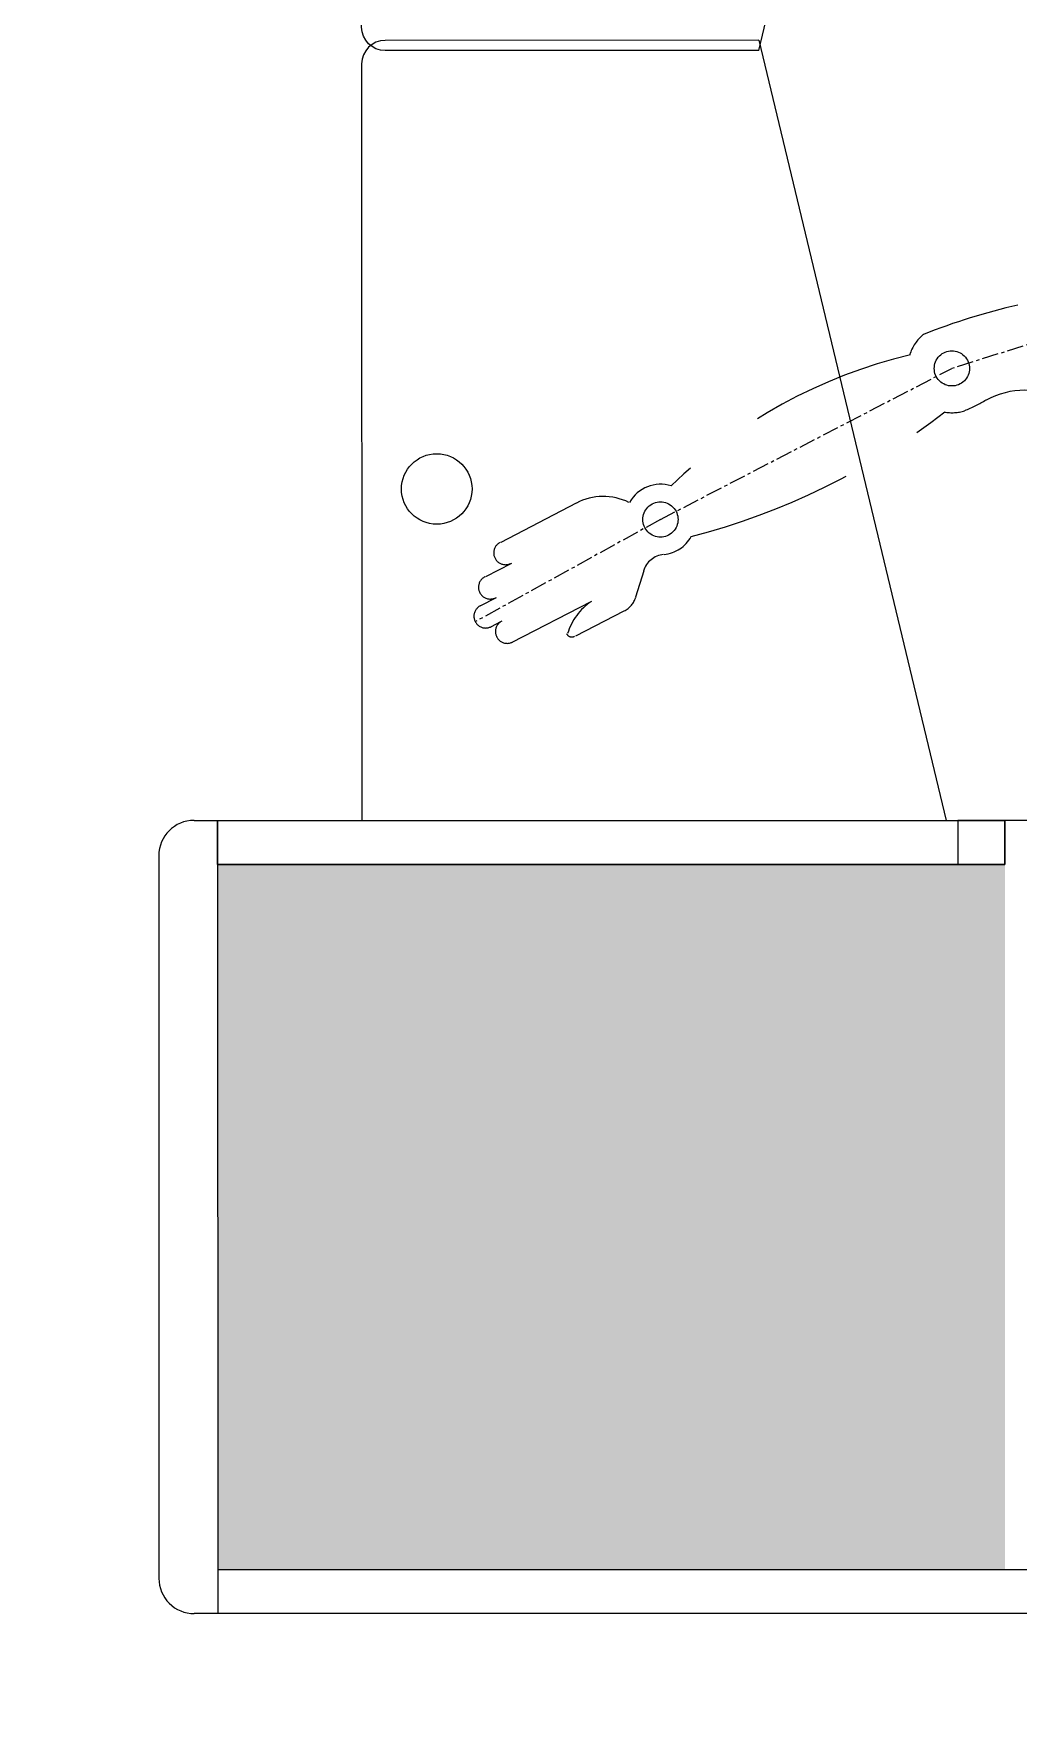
# Model space of a CAD drawing. Header units: centimetres. Extents: x 370416 to 395283, y 44791 to 69658.
# Drawn here: x 380561.3 to 380636.4, y 56752.6 to 56881.2 of the extents above; entities that cross this region are included whole.
import ezdxf

# ---------------------------------------------------------------- set-up
doc = ezdxf.new("R2010")
doc.units = ezdxf.units.CM
doc.linetypes.add('CENTER', pattern=[2, 1.25, -0.25, 0.25, -0.25])
doc.linetypes.add('DASHED', pattern=[19.05, 12.7, -6.35])
doc.layers.add('AR-FURNITURE', color=251, linetype='Continuous')
doc.layers.add('dimension', color=7, linetype='Continuous')

# ---------------------------------------------------------------- blocks, each defined once
blk = doc.blocks.new('billing')
at = {"layer": 'AR-FURNITURE', "lineweight": 15, "true_color": 0xafd9aa}
h = blk.add_hatch(color=9, dxfattribs=at)
h.dxf.hatch_style = 1
h.set_gradient(color1=(87, 87, 87), color2=(173, 173, 173), tint=1)
h.paths.add_polyline_path([(38751.17, 15225.27), (38804.94, 15225.27), (38804.94, 15285.32), (38751.17, 15285.32)])
at = {"layer": 'AR-FURNITURE', "color": 9, "lineweight": 15, "true_color": 0xafd9aa}
for p, q in [((38805.62, 15289.8), (38750.5, 15289.8)), ((38747.81, 15112.06), (38747.81, 15287.11)), ((38808.3, 15287.11), (38808.3, 15225.27)), ((38808.3, 15285.32), (38747.81, 15285.32)), ((38751.17, 15285.32), (38751.16, 15112.85)), ((38804.95, 15285.32), (38804.94, 15225.27)), ((38804.94, 15225.27), (38804.95, 15285.32)), ((38804.95, 15285.32), (38808.3, 15285.32)), ((38866, 15274.32), (38808.3, 15274.32)), ((38867.79, 15244.03), (38867.79, 15272.53)), ((38867.79, 15244.03), (38808.3, 15229.75)), ((38808.3, 15228.85), (38804.94, 15228.85)), ((38804.94, 15228.85), (38804.94, 15225.27)), ((38808.3, 15225.27), (38808.3, 15228.85)), ((38808.3, 15225.27), (38804.94, 15225.27)), ((38804.94, 15225.27), (38808.3, 15225.27)), ((38808.3, 15139.37), (38808.3, 15225.27))]:
    blk.add_line(p, q, dxfattribs=at)
at = {"layer": 'AR-FURNITURE', "color": 8, "linetype": 'CENTER', "lineweight": 15}
for p, q in [((38831.25, 15251.54), (38823.44, 15265.69)), ((38831.25, 15251.54), (38823.44, 15265.69)), ((38831.25, 15251.54), (38842.77, 15229.31)), ((38831.25, 15251.54), (38842.77, 15229.31)), ((38846.25, 15218.16), (38842.77, 15229.31)), ((38846.25, 15218.16), (38842.77, 15229.31))]:
    blk.add_line(p, q, dxfattribs=at)
at = {"layer": 'AR-FURNITURE', "color": 8, "linetype": 'DASHED', "lineweight": 15}
for p, q in [((38825.27, 15264.08), (38824.65, 15265.31)), ((38825.27, 15264.08), (38824.65, 15265.31)), ((38823.47, 15263.68), (38823.05, 15264.51)), ((38823.47, 15263.68), (38823.05, 15264.51)), ((38827.89, 15262.91), (38826.87, 15264.88)), ((38827.89, 15262.91), (38826.87, 15264.88)), ((38832.49, 15257.96), (38829.49, 15263.72)), ((38832.49, 15257.96), (38829.49, 15263.72)), ((38824.98, 15256.86), (38821.88, 15262.87)), ((38824.98, 15256.86), (38821.88, 15262.87)), ((38824.27, 15254.32), (38822.35, 15258.03)), ((38824.27, 15254.32), (38822.35, 15258.03)), ((38827.34, 15252.8), (38825.32, 15253.45)), ((38827.34, 15252.8), (38825.32, 15253.45))]:
    blk.add_line(p, q, dxfattribs=at)
at = {"layer": 'AR-FURNITURE', "color": 9, "lineweight": 15, "true_color": 0xafd9aa}
blk.add_circle((38833.58, 15268.6), 2.69, dxfattribs=at)
for centre, radius, start, end in [((38750.5, 15287.11), 2.69, 89.9986, 179.9986), ((38805.62, 15287.11), 2.69, 359.9986, 89.9986), ((38866, 15272.53), 1.79, 359.9986, 89.9986)]:
    blk.add_arc(centre, radius, start, end, dxfattribs=at)
at = {"layer": 'AR-FURNITURE', "color": 8, "linetype": 'DASHED', "lineweight": 15}
for centre, major_axis, start_param, end_param in [((38823.87, 15264.87), (0.633, 0.633), 5.975275, 9.116868), ((38823.87, 15264.87), (0.633, 0.633), 5.975275, 9.116868), ((38826.08, 15264.52), (-0.633, 0.633), 4.404479, 7.546072), ((38826.08, 15264.52), (-0.633, 0.633), 4.404479, 7.546072), ((38822.7, 15263.23), (-0.633, 0.633), 4.404479, 7.546072), ((38822.7, 15263.23), (-0.633, 0.633), 4.404479, 7.546072), ((38828.7, 15263.36), (-0.633, 0.633), 4.404479, 7.546072), ((38828.7, 15263.36), (-0.633, 0.633), 4.404479, 7.546072), ((38822.74, 15258.3), (0.317, 0.317), 1.262886, 2.833683), ((38822.74, 15258.3), (0.317, 0.317), 1.262886, 2.833683), ((38821.25, 15254.3), (-3.19, 3.19), 4.516442, 5.206056), ((38821.25, 15254.3), (-3.19, 3.19), 4.516442, 5.206056), ((38828.52, 15255.89), (3.17, 3.17), 5.047982, 5.975275), ((38828.52, 15255.89), (3.17, 3.17), 5.047982, 5.975275), ((38825.87, 15255.13), (1.27, 1.27), 2.833683, 3.619081), ((38825.87, 15255.13), (1.27, 1.27), 2.833683, 3.619081), ((38831.25, 15251.54), (1.9, 1.9), 5.18986, 6.56099), ((38831.25, 15251.54), (1.9, 1.9), 5.18986, 6.56099), ((38826.79, 15251.12), (-1.27, 1.27), 4.030595, 5.189877), ((38826.79, 15251.12), (-1.27, 1.27), 4.030595, 5.189877), ((38831.25, 15251.54), (0.95, 0.95), 1.570771220880507, 7.853956528060094), ((38831.25, 15251.54), (0.95, 0.95), 1.570771220880507, 7.853956528060094), ((38831.25, 15251.54), (1.9, 1.9), 2.459804, 3.419363), ((38831.25, 15251.54), (1.9, 1.9), 2.459804, 3.419363), ((38805.49, 15223.35), (27.85, 27.85), 5.73154, 6.265803), ((38805.49, 15223.35), (27.85, 27.85), 5.73154, 6.265803), ((38880.97, 15262.25), (-37.24, 37.24), 1.036044, 1.448171), ((38880.97, 15262.25), (-37.24, 37.24), 1.036044, 1.448171), ((38842.77, 15229.31), (-2.39, 2.39), 4.618648, 5.189877), ((38842.77, 15229.31), (-2.39, 2.39), 4.618648, 5.189877), ((38842.77, 15229.31), (0.95, 0.95), 1.570771220884337, 7.853956528063923), ((38842.77, 15229.31), (0.95, 0.95), 1.570771220884337, 7.853956528063923), ((38799.65, 15213.36), (-34.77, 34.77), 4.150848, 4.30421), ((38799.65, 15213.36), (-34.77, 34.77), 4.150848, 4.30421), ((38842.77, 15229.31), (2.39, 2.39), 2.183773, 2.648414), ((38842.77, 15229.31), (2.39, 2.39), 2.183773, 2.648414), ((38863.5, 15239.26), (18.62, 18.62), 2.784831, 2.853911), ((38863.5, 15239.26), (18.62, 18.62), 2.784831, 2.853911), ((38834.91, 15223.74), (4.38, 4.38), 5.002411, 5.995504), ((38834.91, 15223.74), (4.38, 4.38), 5.002411, 5.995504)]:
    blk.add_ellipse(centre, major_axis=major_axis, ratio=1, start_param=start_param, end_param=end_param, dxfattribs=at)

msp = doc.modelspace()

# ---------------------------------------------------------------- linework, layer by layer
msp.add_circle((382849.73, 57224.74), 12433.5)

# ---------------------------------------------------------------- block references
at = {"layer": 'dimension', "lineweight": 18, "xscale": -1, "rotation": 89.9914264380911}
msp.add_blockref('billing', (395866.45, 95745.4), dxfattribs=at)
msp.add_blockref('billing', (395866.45, 95745.4), dxfattribs=at)
msp.add_blockref('billing', (395866.45, 95745.4), dxfattribs=at)
msp.add_blockref('billing', (395866.45, 95745.4), dxfattribs=at)
msp.add_blockref('billing', (395866.45, 95745.4), dxfattribs=at)
msp.add_blockref('billing', (395866.45, 95745.4), dxfattribs=at)
msp.add_blockref('billing', (395866.45, 95745.4), dxfattribs=at)
msp.add_blockref('billing', (395866.45, 95745.4), dxfattribs=at)
at = {"layer": 'dimension', "lineweight": 18, "rotation": 90.00857356190895}
msp.add_blockref('billing', (395866.45, 18015.17), dxfattribs=at)
msp.add_blockref('billing', (395866.45, 18015.17), dxfattribs=at)
msp.add_blockref('billing', (395866.45, 18015.17), dxfattribs=at)
msp.add_blockref('billing', (395866.45, 18015.17), dxfattribs=at)
msp.add_blockref('billing', (395866.45, 18015.17), dxfattribs=at)
msp.add_blockref('billing', (395866.45, 18015.17), dxfattribs=at)
msp.add_blockref('billing', (395866.45, 18015.17), dxfattribs=at)
msp.add_blockref('billing', (395866.45, 18015.17), dxfattribs=at)
msp.add_blockref('billing', (395866.45, 18015.17), dxfattribs=at)
msp.add_blockref('billing', (395866.45, 18015.17), dxfattribs=at)
msp.add_blockref('billing', (395866.45, 18015.17), dxfattribs=at)
msp.add_blockref('billing', (395866.45, 18015.17), dxfattribs=at)

doc.saveas('drawing.dxf')
